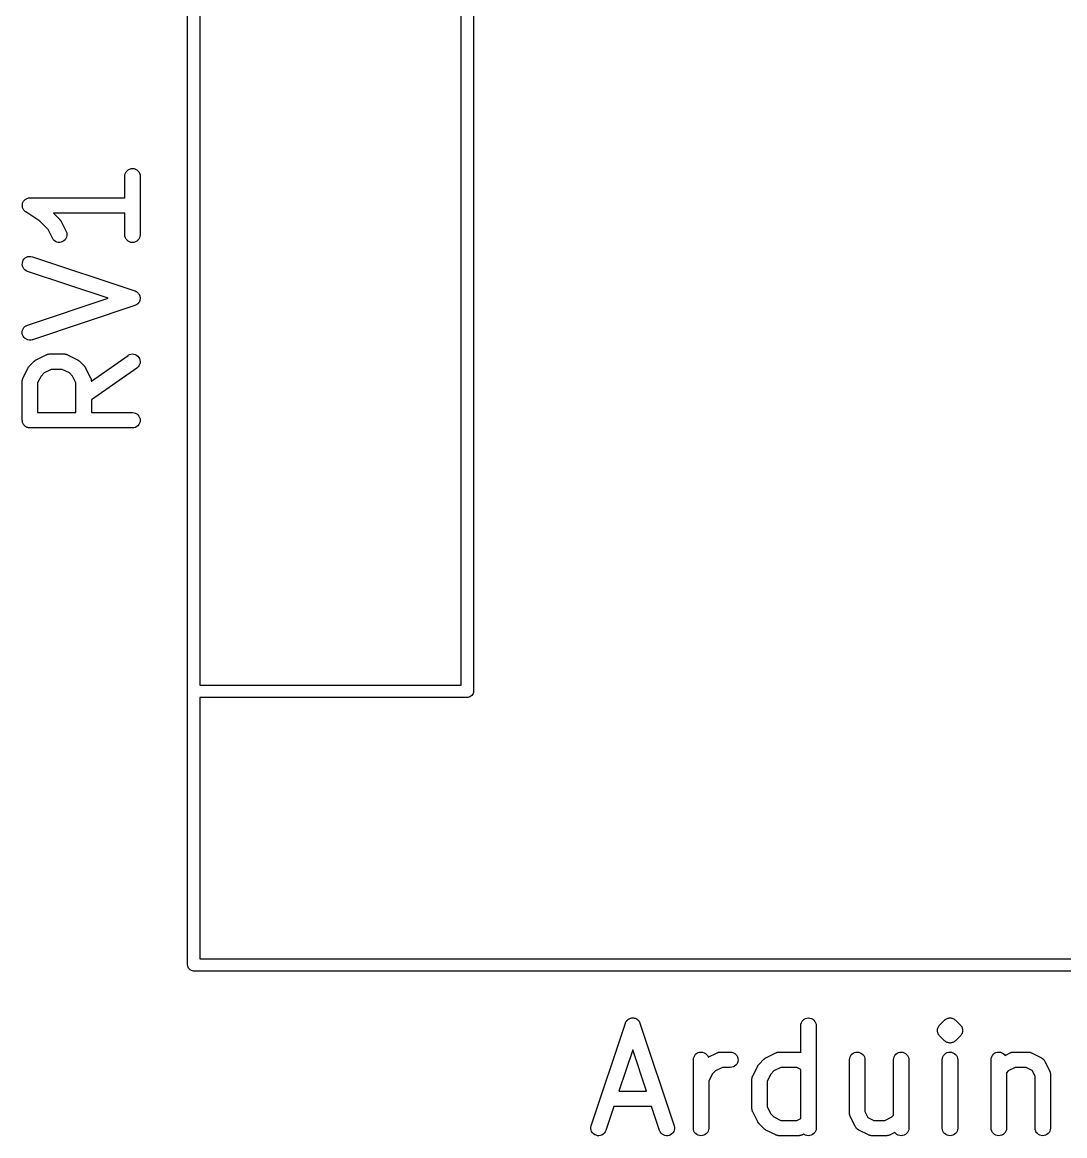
# Model space of a CAD drawing. Extents: x 62.9 to 160.2, y -123.1 to -39.2.
# Drawn here: x 97.26 to 107.43, y -118.64 to -107.77 of the extents above; entities that cross this region are included whole.
import ezdxf

# ---------------------------------------------------------------- set-up
doc = ezdxf.new("R2010")
doc.units = 0
doc.header["$MEASUREMENT"] = 0
doc.layers.add('BLACK', color=7, linetype='CONTINUOUS')

msp = doc.modelspace()

# ---------------------------------------------------------------- linework, layer by layer
at = {"layer": 'BLACK', "linetype": 'CONTINUOUS'}
for p, q in [((101.66, -76.2029), (101.66, -114.297)), ((98.99, -76.26), (98.99, -114.24)), ((101.54, -114.24), (101.54, -76.26)), ((98.87, -114.297), (98.87, -83.3631)), ((98.2574, -109.275), (98.259, -109.26)), ((98.2574, -109.276), (98.2574, -109.275)), ((98.2574, -109.486), (98.2574, -109.276)), ((98.259, -109.26), (98.2634, -109.246)), ((98.2634, -109.246), (98.2705, -109.233)), ((98.2705, -109.233), (98.2799, -109.222)), ((98.2799, -109.222), (98.2913, -109.213)), ((98.2913, -109.213), (98.3043, -109.206)), ((98.3043, -109.206), (98.3183, -109.202)), ((98.3183, -109.202), (98.3329, -109.201)), ((98.3329, -109.201), (98.3475, -109.202)), ((98.3475, -109.202), (98.3614, -109.207)), ((98.3614, -109.207), (98.3743, -109.214)), ((98.3743, -109.214), (98.3856, -109.223)), ((98.3856, -109.223), (98.3948, -109.234)), ((98.3948, -109.234), (98.4017, -109.247)), ((98.4017, -109.247), (98.406, -109.261)), ((98.406, -109.261), (98.4074, -109.276)), ((98.4074, -109.276), (98.4074, -109.847)), ((97.2854, -109.503), (97.2909, -109.499)), ((97.2909, -109.499), (97.2909, -109.499)), ((97.2909, -109.499), (97.291, -109.499)), ((97.291, -109.499), (97.2976, -109.495)), ((97.2976, -109.495), (97.3038, -109.492)), ((97.3038, -109.492), (97.3039, -109.492)), ((97.3039, -109.492), (97.3107, -109.49)), ((97.3039, -109.492), (97.3039, -109.492)), ((97.3107, -109.49), (97.3178, -109.488)), ((97.3178, -109.488), (97.3179, -109.488)), ((97.3179, -109.488), (97.3252, -109.487)), ((97.3179, -109.488), (97.3179, -109.488)), ((97.3252, -109.487), (97.3324, -109.486)), ((97.3324, -109.486), (98.2574, -109.486)), ((97.2574, -109.561), (97.2581, -109.554)), ((97.2581, -109.568), (97.2574, -109.561)), ((97.2574, -109.561), (97.2574, -109.561)), ((97.2574, -109.561), (97.2574, -109.561)), ((97.2581, -109.554), (97.2589, -109.546)), ((97.2587, -109.575), (97.2581, -109.568)), ((97.2608, -109.583), (97.2587, -109.575)), ((97.2587, -109.575), (97.2587, -109.575)), ((97.2587, -109.575), (97.2587, -109.575)), ((97.2589, -109.546), (97.2611, -109.539)), ((97.2589, -109.546), (97.2589, -109.546)), ((97.2589, -109.546), (97.2589, -109.546)), ((97.2628, -109.589), (97.2608, -109.583)), ((97.2611, -109.539), (97.2632, -109.532)), ((97.2628, -109.59), (97.2628, -109.589)), ((97.2628, -109.589), (97.2628, -109.589)), ((97.2661, -109.596), (97.2628, -109.59)), ((97.2632, -109.532), (97.2633, -109.532)), ((97.2633, -109.532), (97.2668, -109.526)), ((97.2633, -109.532), (97.2633, -109.532)), ((97.2696, -109.602), (97.2661, -109.596)), ((97.2668, -109.526), (97.2702, -109.519)), ((97.2742, -109.608), (97.2696, -109.602)), ((97.2696, -109.602), (97.2696, -109.602)), ((97.2696, -109.602), (97.2696, -109.602)), ((97.2702, -109.519), (97.2702, -109.519)), ((97.2702, -109.519), (97.2703, -109.519)), ((97.2703, -109.519), (97.2749, -109.514)), ((97.2787, -109.614), (97.2742, -109.608)), ((97.2749, -109.514), (97.2795, -109.508)), ((97.2795, -109.508), (97.2796, -109.508)), ((97.2796, -109.508), (97.2854, -109.503)), ((97.2796, -109.508), (97.2796, -109.508)), ((97.2788, -109.614), (97.2787, -109.614)), ((97.2845, -109.619), (97.2788, -109.614)), ((97.2788, -109.614), (97.2788, -109.614)), ((97.2899, -109.623), (97.2845, -109.619)), ((97.29, -109.623), (97.2899, -109.623)), ((97.2908, -109.624), (97.29, -109.623)), ((97.29, -109.623), (97.29, -109.623)), ((97.29, -109.623), (97.29, -109.623)), ((97.4275, -109.715), (97.2908, -109.624)), ((97.5088, -109.796), (97.4275, -109.715)), ((98.2574, -109.636), (97.5611, -109.636)), ((97.5611, -109.636), (97.6235, -109.699)), ((97.6235, -109.699), (97.6242, -109.7)), ((97.6242, -109.7), (97.6269, -109.703)), ((97.6269, -109.703), (97.6298, -109.706)), ((97.6298, -109.706), (97.6314, -109.709)), ((97.6314, -109.709), (97.6334, -109.711)), ((97.6334, -109.711), (97.6353, -109.715)), ((97.6353, -109.715), (97.6376, -109.718)), ((97.6376, -109.718), (97.6852, -109.814)), ((98.2574, -109.847), (98.2574, -109.636)), ((97.551, -109.881), (97.5088, -109.796)), ((97.6852, -109.814), (97.6856, -109.815)), ((97.6856, -109.815), (97.6907, -109.828)), ((97.5588, -109.893), (97.551, -109.881)), ((97.5689, -109.904), (97.5588, -109.893)), ((97.5808, -109.912), (97.5689, -109.904)), ((97.5941, -109.918), (97.5808, -109.912)), ((97.6084, -109.922), (97.5941, -109.918)), ((97.623, -109.922), (97.6084, -109.922)), ((97.6375, -109.92), (97.623, -109.922)), ((97.6512, -109.914), (97.6375, -109.92)), ((97.6636, -109.907), (97.6512, -109.914)), ((97.6743, -109.897), (97.6636, -109.907)), ((97.6829, -109.885), (97.6743, -109.897)), ((97.689, -109.872), (97.6829, -109.885)), ((97.6924, -109.857), (97.689, -109.872)), ((97.6907, -109.828), (97.693, -109.843)), ((97.693, -109.843), (97.6924, -109.857)), ((98.2588, -109.862), (98.2574, -109.847)), ((98.263, -109.876), (98.2588, -109.862)), ((98.2699, -109.889), (98.263, -109.876)), ((98.2792, -109.9), (98.2699, -109.889)), ((98.2904, -109.909), (98.2792, -109.9)), ((98.3033, -109.916), (98.2904, -109.909)), ((98.3173, -109.921), (98.3033, -109.916)), ((98.3319, -109.922), (98.3173, -109.921)), ((98.3464, -109.921), (98.3319, -109.922)), ((98.3605, -109.917), (98.3464, -109.921)), ((98.3734, -109.91), (98.3605, -109.917)), ((98.3849, -109.901), (98.3734, -109.91)), ((98.3943, -109.89), (98.3849, -109.901)), ((98.4013, -109.877), (98.3943, -109.89)), ((98.4057, -109.863), (98.4013, -109.877)), ((98.4074, -109.848), (98.4057, -109.863)), ((98.4074, -109.847), (98.4074, -109.848)), ((97.2575, -110.138), (97.258, -110.123)), ((97.2599, -110.152), (97.2575, -110.138)), ((97.258, -110.123), (97.2614, -110.109)), ((97.265, -110.166), (97.2599, -110.152)), ((97.2614, -110.109), (97.2675, -110.095)), ((97.2675, -110.095), (97.276, -110.083)), ((97.276, -110.083), (97.2867, -110.073)), ((97.2867, -110.073), (97.2991, -110.066)), ((97.2991, -110.066), (97.3128, -110.06)), ((97.3128, -110.06), (97.3272, -110.058)), ((97.3272, -110.058), (97.3418, -110.058)), ((97.3418, -110.058), (97.3561, -110.062)), ((97.3561, -110.062), (98.3561, -110.395)), ((97.2726, -110.178), (97.265, -110.166)), ((97.2826, -110.189), (97.2726, -110.178)), ((97.2944, -110.198), (97.2826, -110.189)), ((97.3077, -110.204), (97.2944, -110.198)), ((97.3087, -110.204), (97.3077, -110.204)), ((98.0952, -110.466), (97.3087, -110.204)), ((97.3087, -110.728), (98.0952, -110.466)), ((98.3561, -110.395), (98.3571, -110.395)), ((98.3571, -110.395), (98.3618, -110.398)), ((98.3618, -110.398), (98.3666, -110.399)), ((98.3666, -110.399), (98.3684, -110.401)), ((98.3684, -110.401), (98.3704, -110.402)), ((98.3704, -110.402), (98.3746, -110.405)), ((98.3746, -110.405), (98.3789, -110.407)), ((98.3789, -110.407), (98.3805, -110.409)), ((98.3805, -110.409), (98.3822, -110.41)), ((98.3822, -110.41), (98.3857, -110.414)), ((98.3857, -110.414), (98.3895, -110.418)), ((98.3895, -110.418), (98.3907, -110.419)), ((98.3907, -110.419), (98.3921, -110.421)), ((98.3921, -110.421), (98.3949, -110.425)), ((98.3949, -110.425), (98.3978, -110.43)), ((98.3978, -110.43), (98.3987, -110.432)), ((98.3987, -110.432), (98.3998, -110.433)), ((98.3998, -110.433), (98.4016, -110.438)), ((98.4016, -110.438), (98.4037, -110.443)), ((98.4037, -110.443), (98.4042, -110.445)), ((98.4042, -110.445), (98.4049, -110.447)), ((98.4049, -110.447), (98.4057, -110.452)), ((98.4067, -110.476), (98.4055, -110.481)), ((98.4057, -110.452), (98.4068, -110.457)), ((98.4068, -110.474), (98.4067, -110.476)), ((98.4068, -110.457), (98.4069, -110.459)), ((98.4072, -110.472), (98.4068, -110.474)), ((98.4069, -110.459), (98.4072, -110.462)), ((98.4072, -110.462), (98.407, -110.467)), ((98.407, -110.467), (98.4072, -110.472)), ((98.3561, -110.537), (97.3561, -110.871)), ((98.3608, -110.535), (98.3561, -110.537)), ((98.3657, -110.533), (98.3608, -110.535)), ((98.3675, -110.532), (98.3657, -110.533)), ((98.3695, -110.531), (98.3675, -110.532)), ((98.3737, -110.528), (98.3695, -110.531)), ((98.3781, -110.526), (98.3737, -110.528)), ((98.3797, -110.524), (98.3781, -110.526)), ((98.3814, -110.523), (98.3797, -110.524)), ((98.385, -110.519), (98.3814, -110.523)), ((98.3888, -110.516), (98.385, -110.519)), ((98.39, -110.514), (98.3888, -110.516)), ((98.3915, -110.512), (98.39, -110.514)), ((98.3943, -110.508), (98.3915, -110.512)), ((98.3973, -110.504), (98.3943, -110.508)), ((98.3982, -110.502), (98.3973, -110.504)), ((98.3993, -110.5), (98.3982, -110.502)), ((98.4012, -110.495), (98.3993, -110.5)), ((98.4034, -110.49), (98.4012, -110.495)), ((98.4039, -110.488), (98.4034, -110.49)), ((98.4046, -110.486), (98.4039, -110.488)), ((98.4055, -110.481), (98.4046, -110.486)), ((97.2576, -110.794), (97.2601, -110.779)), ((97.2579, -110.808), (97.2576, -110.794)), ((97.2601, -110.779), (97.2654, -110.766)), ((97.2654, -110.766), (97.2733, -110.753)), ((97.2733, -110.753), (97.2833, -110.743)), ((97.2833, -110.743), (97.2953, -110.734)), ((97.2953, -110.734), (97.3087, -110.728)), ((97.2611, -110.823), (97.2579, -110.808)), ((97.2669, -110.836), (97.2611, -110.823)), ((97.2753, -110.848), (97.2669, -110.836)), ((97.2858, -110.858), (97.2753, -110.848)), ((97.2981, -110.866), (97.2858, -110.858)), ((97.3118, -110.872), (97.2981, -110.866)), ((97.3261, -110.874), (97.3118, -110.872)), ((97.3408, -110.874), (97.3261, -110.874)), ((97.3551, -110.871), (97.3408, -110.874)), ((97.3561, -110.871), (97.3551, -110.871)), ((97.3941, -111.066), (97.4893, -111.018)), ((97.4893, -111.018), (97.4903, -111.018)), ((97.4903, -111.018), (97.4923, -111.017)), ((97.4923, -111.017), (97.4943, -111.016)), ((97.4943, -111.016), (97.4992, -111.014)), ((97.4992, -111.014), (97.504, -111.013)), ((97.504, -111.013), (97.5062, -111.012)), ((97.5062, -111.012), (97.5083, -111.012)), ((97.5083, -111.012), (97.5134, -111.011)), ((97.5134, -111.011), (97.5185, -111.01)), ((97.5185, -111.01), (97.5207, -111.01)), ((97.5207, -111.01), (97.5229, -111.01)), ((97.5229, -111.01), (97.6657, -111.01)), ((97.6657, -111.01), (97.6668, -111.01)), ((97.6668, -111.01), (97.669, -111.01)), ((97.669, -111.01), (97.6712, -111.01)), ((97.6712, -111.01), (97.6762, -111.011)), ((97.6762, -111.011), (97.6813, -111.012)), ((97.6813, -111.012), (97.6834, -111.013)), ((97.6834, -111.013), (97.6856, -111.013)), ((97.6856, -111.013), (97.6904, -111.015)), ((97.6904, -111.015), (97.6953, -111.016)), ((97.6953, -111.016), (97.6972, -111.017)), ((97.6972, -111.017), (97.6993, -111.018)), ((97.6993, -111.018), (97.7945, -111.066)), ((98.2902, -111.023), (98.3031, -111.016)), ((98.3031, -111.016), (98.3171, -111.012)), ((98.3171, -111.012), (98.3316, -111.01)), ((98.3316, -111.01), (98.3462, -111.012)), ((98.3462, -111.012), (98.3602, -111.016)), ((98.3602, -111.016), (98.3732, -111.022)), ((97.3243, -111.131), (97.327, -111.127)), ((97.327, -111.127), (97.3746, -111.08)), ((97.3746, -111.08), (97.3753, -111.079)), ((97.3753, -111.079), (97.3786, -111.076)), ((97.3786, -111.076), (97.3817, -111.074)), ((97.3817, -111.074), (97.3843, -111.072)), ((97.3843, -111.072), (97.3868, -111.07)), ((97.3868, -111.07), (97.3905, -111.068)), ((97.3905, -111.068), (97.3941, -111.066)), ((97.7945, -111.066), (97.7954, -111.066)), ((97.7954, -111.066), (97.799, -111.069)), ((97.799, -111.069), (97.8027, -111.071)), ((97.8027, -111.071), (97.8051, -111.073)), ((97.8051, -111.073), (97.8077, -111.074)), ((97.8077, -111.074), (97.8107, -111.077)), ((97.8107, -111.077), (97.814, -111.08)), ((97.814, -111.08), (97.8616, -111.127)), ((97.8616, -111.127), (97.8623, -111.128)), ((97.8623, -111.128), (97.865, -111.131)), ((97.9311, -111.275), (98.2894, -111.024)), ((98.2894, -111.024), (98.2902, -111.023)), ((98.3732, -111.022), (98.3847, -111.031)), ((98.3847, -111.031), (98.3941, -111.043)), ((98.3956, -111.126), (98.3865, -111.137)), ((98.3941, -111.043), (98.4012, -111.055)), ((98.4022, -111.113), (98.3956, -111.126)), ((98.4012, -111.055), (98.4057, -111.069)), ((98.4062, -111.099), (98.4022, -111.113)), ((98.4057, -111.069), (98.4074, -111.084)), ((98.4074, -111.084), (98.4062, -111.099)), ((97.2653, -111.242), (97.3129, -111.147)), ((97.3129, -111.147), (97.3134, -111.146)), ((97.3134, -111.146), (97.3157, -111.142)), ((97.3157, -111.142), (97.3177, -111.139)), ((97.3177, -111.139), (97.3197, -111.136)), ((97.3197, -111.136), (97.3214, -111.134)), ((97.3214, -111.134), (97.3243, -111.131)), ((97.4416, -111.225), (97.4074, -111.293)), ((97.472, -111.194), (97.4416, -111.225)), ((97.5406, -111.16), (97.472, -111.194)), ((97.648, -111.16), (97.5406, -111.16)), ((97.7165, -111.194), (97.648, -111.16)), ((97.7469, -111.225), (97.7165, -111.194)), ((97.7812, -111.293), (97.7469, -111.225)), ((97.865, -111.131), (97.8679, -111.135)), ((97.8679, -111.135), (97.8695, -111.137)), ((97.8695, -111.137), (97.8715, -111.14)), ((97.8715, -111.14), (97.8734, -111.143)), ((97.8734, -111.143), (97.8757, -111.147)), ((97.8757, -111.147), (97.9233, -111.242)), ((98.3754, -111.147), (97.9312, -111.458)), ((98.3865, -111.137), (98.3754, -111.147)), ((97.2574, -111.275), (97.2576, -111.272)), ((97.2574, -111.276), (97.2574, -111.275)), ((97.2574, -111.657), (97.2574, -111.276)), ((97.2576, -111.27), (97.2584, -111.265)), ((97.2576, -111.272), (97.2576, -111.27)), ((97.2584, -111.265), (97.259, -111.26)), ((97.259, -111.26), (97.2597, -111.258)), ((97.2597, -111.258), (97.2601, -111.256)), ((97.2601, -111.256), (97.2619, -111.251)), ((97.2619, -111.251), (97.2634, -111.246)), ((97.2634, -111.246), (97.2645, -111.244)), ((97.2645, -111.244), (97.2653, -111.242)), ((97.4074, -111.293), (97.4074, -111.582)), ((97.7812, -111.582), (97.7812, -111.293)), ((97.9233, -111.242), (97.9237, -111.243)), ((97.9237, -111.243), (97.9245, -111.245)), ((97.9245, -111.245), (97.9255, -111.247)), ((97.9255, -111.247), (97.927, -111.252)), ((97.927, -111.252), (97.9288, -111.257)), ((97.9288, -111.257), (97.9291, -111.259)), ((97.9291, -111.259), (97.9298, -111.261)), ((97.9298, -111.261), (97.9303, -111.266)), ((97.9303, -111.266), (97.9311, -111.271)), ((97.9311, -111.271), (97.931, -111.274)), ((97.931, -111.274), (97.9311, -111.275)), ((97.9312, -111.458), (97.9312, -111.582)), ((97.2581, -111.664), (97.2574, -111.657)), ((97.2587, -111.671), (97.2581, -111.664)), ((97.2588, -111.671), (97.2587, -111.671)), ((97.2608, -111.678), (97.2588, -111.671)), ((97.2588, -111.671), (97.2588, -111.671)), ((97.4074, -111.582), (97.7812, -111.582)), ((97.9312, -111.582), (98.3324, -111.582)), ((98.3324, -111.582), (98.3334, -111.582)), ((98.3334, -111.582), (98.348, -111.583)), ((98.348, -111.583), (98.3619, -111.588)), ((98.3619, -111.588), (98.3748, -111.595)), ((98.3748, -111.595), (98.386, -111.604)), ((98.386, -111.604), (98.3951, -111.616)), ((98.3951, -111.616), (98.4019, -111.629)), ((98.4058, -111.672), (98.4015, -111.686)), ((98.4019, -111.629), (98.4061, -111.643)), ((98.4074, -111.657), (98.4058, -111.672)), ((98.4061, -111.643), (98.4074, -111.657)), ((97.2628, -111.685), (97.2608, -111.678)), ((97.263, -111.685), (97.2628, -111.685)), ((97.2664, -111.691), (97.263, -111.685)), ((97.263, -111.685), (97.263, -111.685)), ((97.2696, -111.698), (97.2664, -111.691)), ((97.2698, -111.698), (97.2696, -111.698)), ((97.2699, -111.698), (97.2698, -111.698)), ((97.2744, -111.704), (97.2699, -111.698)), ((97.2788, -111.709), (97.2744, -111.704)), ((97.279, -111.709), (97.2788, -111.709)), ((97.2792, -111.71), (97.279, -111.709)), ((97.2846, -111.714), (97.2792, -111.71)), ((97.29, -111.719), (97.2846, -111.714)), ((97.2902, -111.719), (97.29, -111.719)), ((97.2904, -111.719), (97.2902, -111.719)), ((97.2966, -111.722), (97.2904, -111.719)), ((97.3028, -111.726), (97.2966, -111.722)), ((97.3031, -111.726), (97.3028, -111.726)), ((97.3033, -111.726), (97.3031, -111.726)), ((97.3101, -111.728), (97.3033, -111.726)), ((97.3168, -111.73), (97.3101, -111.728)), ((97.317, -111.73), (97.3168, -111.73)), ((97.3173, -111.73), (97.317, -111.73)), ((97.3243, -111.731), (97.3173, -111.73)), ((97.3313, -111.732), (97.3243, -111.731)), ((97.3318, -111.732), (97.3313, -111.732)), ((97.3319, -111.732), (97.3318, -111.732)), ((97.3324, -111.732), (97.3319, -111.732)), ((97.3319, -111.732), (97.3319, -111.732)), ((98.3324, -111.732), (97.3324, -111.732)), ((98.3469, -111.73), (98.3324, -111.732)), ((98.361, -111.726), (98.3469, -111.73)), ((98.3739, -111.719), (98.361, -111.726)), ((98.3852, -111.71), (98.3739, -111.719)), ((98.3946, -111.699), (98.3852, -111.71)), ((98.4015, -111.686), (98.3946, -111.699)), ((98.99, -114.24), (101.54, -114.24)), ((98.8697, -114.3), (98.87, -114.297)), ((98.87, -114.303), (98.8697, -114.3)), ((98.87, -116.967), (98.87, -114.303)), ((101.597, -114.36), (98.99, -114.36)), ((98.99, -114.36), (98.99, -116.91)), ((101.6, -114.36), (101.597, -114.36)), ((101.603, -114.36), (101.6, -114.36)), ((101.612, -114.359), (101.603, -114.36)), ((101.603, -114.36), (101.603, -114.36)), ((101.623, -114.356), (101.612, -114.359)), ((101.633, -114.35), (101.623, -114.356)), ((101.643, -114.343), (101.633, -114.35)), ((101.65, -114.333), (101.643, -114.343)), ((101.656, -114.323), (101.65, -114.333)), ((101.659, -114.312), (101.656, -114.323)), ((101.66, -114.3), (101.659, -114.312)), ((101.66, -114.297), (101.66, -114.3)), ((98.8697, -116.97), (98.87, -116.967)), ((98.8709, -116.982), (98.8697, -116.97)), ((98.8743, -116.993), (98.8709, -116.982)), ((98.8799, -117.003), (98.8743, -116.993)), ((98.99, -116.91), (116.91, -116.91)), ((98.8874, -117.013), (98.8799, -117.003)), ((98.8965, -117.02), (98.8874, -117.013)), ((98.9069, -117.026), (98.8965, -117.02)), ((98.9182, -117.029), (98.9069, -117.026)), ((98.9271, -117.03), (98.9182, -117.029)), ((98.93, -117.03), (98.9271, -117.03)), ((98.9271, -117.03), (98.9271, -117.03)), ((98.9329, -117.03), (98.93, -117.03)), ((116.967, -117.03), (98.9329, -117.03)), ((102.807, -118.539), (103.141, -117.539)), ((103.141, -117.538), (103.143, -117.533)), ((103.141, -117.539), (103.141, -117.538)), ((103.143, -117.533), (103.145, -117.528)), ((103.145, -117.528), (103.146, -117.526)), ((103.146, -117.526), (103.147, -117.524)), ((103.147, -117.524), (103.15, -117.52)), ((103.15, -117.52), (103.153, -117.516)), ((103.153, -117.516), (103.155, -117.514)), ((103.155, -117.514), (103.156, -117.513)), ((103.156, -117.513), (103.16, -117.509)), ((103.16, -117.509), (103.163, -117.505)), ((103.163, -117.505), (103.165, -117.504)), ((103.165, -117.504), (103.167, -117.503)), ((103.167, -117.503), (103.171, -117.5)), ((103.171, -117.5), (103.175, -117.497)), ((103.175, -117.497), (103.177, -117.496)), ((103.177, -117.496), (103.179, -117.495)), ((103.179, -117.495), (103.184, -117.493)), ((103.184, -117.493), (103.189, -117.491)), ((103.189, -117.491), (103.191, -117.491)), ((103.191, -117.491), (103.193, -117.49)), ((103.193, -117.49), (103.198, -117.489)), ((103.198, -117.489), (103.203, -117.488)), ((103.203, -117.488), (103.205, -117.488)), ((103.205, -117.488), (103.207, -117.488)), ((103.207, -117.488), (103.212, -117.488)), ((103.212, -117.488), (103.218, -117.488)), ((103.218, -117.488), (103.22, -117.488)), ((103.22, -117.488), (103.222, -117.488)), ((103.222, -117.488), (103.227, -117.489)), ((103.227, -117.489), (103.232, -117.49)), ((103.232, -117.49), (103.234, -117.491)), ((103.234, -117.491), (103.236, -117.491)), ((103.236, -117.491), (103.241, -117.494)), ((103.241, -117.494), (103.246, -117.495)), ((103.246, -117.495), (103.247, -117.497)), ((103.247, -117.497), (103.249, -117.497)), ((103.249, -117.497), (103.254, -117.5)), ((103.254, -117.5), (103.258, -117.503)), ((103.258, -117.503), (103.26, -117.505)), ((103.26, -117.505), (103.261, -117.506)), ((103.261, -117.506), (103.265, -117.51)), ((103.265, -117.51), (103.269, -117.513)), ((103.269, -117.513), (103.27, -117.515)), ((103.27, -117.515), (103.271, -117.517)), ((103.271, -117.517), (103.274, -117.521)), ((103.274, -117.521), (103.277, -117.525)), ((103.277, -117.525), (103.278, -117.527)), ((103.278, -117.527), (103.279, -117.529)), ((103.279, -117.529), (103.281, -117.534)), ((103.281, -117.534), (103.283, -117.539)), ((103.283, -117.539), (103.616, -118.539)), ((104.853, -117.547), (104.857, -117.533)), ((104.857, -117.533), (104.864, -117.52)), ((104.864, -117.52), (104.874, -117.509)), ((104.874, -117.509), (104.885, -117.5)), ((104.885, -117.5), (104.898, -117.493)), ((104.898, -117.493), (104.912, -117.489)), ((104.912, -117.489), (104.927, -117.487)), ((104.927, -117.487), (104.941, -117.489)), ((104.941, -117.489), (104.955, -117.493)), ((104.955, -117.493), (104.968, -117.5)), ((104.968, -117.5), (104.979, -117.51)), ((104.979, -117.51), (104.989, -117.521)), ((104.989, -117.521), (104.996, -117.534)), ((104.996, -117.534), (105, -117.548)), ((106.206, -117.557), (106.254, -117.509)), ((106.254, -117.509), (106.254, -117.509)), ((106.254, -117.509), (106.254, -117.509)), ((106.254, -117.509), (106.254, -117.509)), ((106.254, -117.509), (106.255, -117.509)), ((106.255, -117.509), (106.26, -117.504)), ((106.255, -117.509), (106.255, -117.509)), ((106.255, -117.509), (106.255, -117.509)), ((106.255, -117.509), (106.255, -117.509)), ((106.26, -117.504), (106.266, -117.5)), ((106.266, -117.499), (106.273, -117.496)), ((106.266, -117.5), (106.266, -117.499)), ((106.266, -117.5), (106.266, -117.5)), ((106.266, -117.5), (106.266, -117.5)), ((106.266, -117.5), (106.266, -117.5)), ((106.273, -117.496), (106.279, -117.493)), ((106.279, -117.493), (106.286, -117.491)), ((106.279, -117.493), (106.279, -117.493)), ((106.279, -117.493), (106.279, -117.493)), ((106.279, -117.493), (106.279, -117.493)), ((106.279, -117.493), (106.279, -117.493)), ((106.286, -117.491), (106.293, -117.489)), ((106.293, -117.489), (106.3, -117.488)), ((106.293, -117.489), (106.293, -117.489)), ((106.293, -117.489), (106.293, -117.489)), ((106.293, -117.489), (106.293, -117.489)), ((106.293, -117.489), (106.293, -117.489)), ((106.3, -117.488), (106.307, -117.487)), ((106.307, -117.487), (106.308, -117.487)), ((106.308, -117.487), (106.308, -117.487)), ((106.308, -117.487), (106.308, -117.487)), ((106.308, -117.487), (106.308, -117.487)), ((106.308, -117.487), (106.315, -117.488)), ((106.315, -117.488), (106.322, -117.489)), ((106.322, -117.489), (106.322, -117.489)), ((106.322, -117.489), (106.322, -117.489)), ((106.322, -117.489), (106.322, -117.489)), ((106.322, -117.489), (106.322, -117.489)), ((106.322, -117.489), (106.329, -117.491)), ((106.329, -117.491), (106.336, -117.493)), ((106.336, -117.493), (106.336, -117.493)), ((106.336, -117.493), (106.336, -117.493)), ((106.336, -117.493), (106.336, -117.493)), ((106.336, -117.493), (106.336, -117.493)), ((106.336, -117.493), (106.343, -117.497)), ((106.343, -117.497), (106.349, -117.5)), ((106.349, -117.5), (106.349, -117.5)), ((106.349, -117.5), (106.349, -117.5)), ((106.349, -117.5), (106.349, -117.5)), ((106.349, -117.5), (106.349, -117.5)), ((106.349, -117.5), (106.355, -117.505)), ((106.355, -117.505), (106.36, -117.509)), ((106.36, -117.509), (106.408, -117.557)), ((104.851, -117.561), (104.853, -117.547)), ((104.851, -117.562), (104.851, -117.561)), ((104.851, -117.824), (104.851, -117.562)), ((105, -117.548), (105.001, -117.562)), ((105.001, -117.562), (105.001, -118.562)), ((106.185, -117.602), (106.186, -117.595)), ((106.185, -117.609), (106.185, -117.602)), ((106.185, -117.61), (106.185, -117.609)), ((106.185, -117.609), (106.185, -117.609)), ((106.185, -117.617), (106.185, -117.61)), ((106.186, -117.624), (106.185, -117.617)), ((106.186, -117.595), (106.188, -117.588)), ((106.186, -117.595), (106.186, -117.595)), ((106.186, -117.595), (106.186, -117.595)), ((106.188, -117.631), (106.186, -117.624)), ((106.186, -117.624), (106.186, -117.624)), ((106.186, -117.624), (106.186, -117.624)), ((106.188, -117.588), (106.19, -117.581)), ((106.19, -117.638), (106.188, -117.631)), ((106.19, -117.581), (106.194, -117.574)), ((106.19, -117.581), (106.19, -117.581)), ((106.19, -117.581), (106.19, -117.581)), ((106.193, -117.645), (106.19, -117.638)), ((106.19, -117.638), (106.19, -117.638)), ((106.19, -117.638), (106.19, -117.638)), ((106.197, -117.651), (106.193, -117.645)), ((106.194, -117.574), (106.197, -117.568)), ((106.197, -117.568), (106.202, -117.562)), ((106.197, -117.568), (106.197, -117.568)), ((106.197, -117.568), (106.197, -117.568)), ((106.202, -117.562), (106.206, -117.557)), ((106.408, -117.557), (106.408, -117.557)), ((106.408, -117.557), (106.408, -117.557)), ((106.408, -117.557), (106.408, -117.557)), ((106.408, -117.557), (106.409, -117.558)), ((106.409, -117.558), (106.413, -117.563)), ((106.413, -117.563), (106.417, -117.569)), ((106.417, -117.569), (106.417, -117.569)), ((106.417, -117.569), (106.418, -117.569)), ((106.42, -117.646), (106.417, -117.652)), ((106.418, -117.569), (106.421, -117.575)), ((106.424, -117.639), (106.42, -117.646)), ((106.421, -117.575), (106.424, -117.582)), ((106.424, -117.582), (106.424, -117.582)), ((106.424, -117.582), (106.424, -117.582)), ((106.424, -117.582), (106.426, -117.589)), ((106.426, -117.632), (106.424, -117.639)), ((106.424, -117.639), (106.424, -117.639)), ((106.424, -117.639), (106.424, -117.639)), ((106.426, -117.589), (106.428, -117.596)), ((106.428, -117.625), (106.426, -117.632)), ((106.428, -117.596), (106.428, -117.596)), ((106.428, -117.596), (106.428, -117.596)), ((106.428, -117.596), (106.429, -117.603)), ((106.429, -117.618), (106.428, -117.625)), ((106.428, -117.625), (106.428, -117.625)), ((106.428, -117.625), (106.428, -117.625)), ((106.429, -117.603), (106.43, -117.61)), ((106.43, -117.611), (106.429, -117.618)), ((106.43, -117.61), (106.43, -117.611)), ((106.43, -117.611), (106.43, -117.611)), ((106.201, -117.657), (106.197, -117.651)), ((106.197, -117.651), (106.197, -117.651)), ((106.197, -117.651), (106.197, -117.651)), ((106.206, -117.662), (106.201, -117.657)), ((106.206, -117.663), (106.206, -117.662)), ((106.254, -117.711), (106.206, -117.663)), ((106.206, -117.663), (106.206, -117.663)), ((106.206, -117.663), (106.206, -117.663)), ((106.206, -117.663), (106.206, -117.663)), ((106.26, -117.715), (106.254, -117.711)), ((106.265, -117.72), (106.26, -117.715)), ((106.272, -117.723), (106.265, -117.72)), ((106.265, -117.72), (106.265, -117.72)), ((106.265, -117.72), (106.265, -117.72)), ((106.265, -117.72), (106.265, -117.72)), ((106.265, -117.72), (106.265, -117.72)), ((106.278, -117.727), (106.272, -117.723)), ((106.285, -117.729), (106.278, -117.727)), ((106.278, -117.727), (106.278, -117.727)), ((106.278, -117.727), (106.278, -117.727)), ((106.278, -117.727), (106.278, -117.727)), ((106.278, -117.727), (106.278, -117.727)), ((106.292, -117.731), (106.285, -117.729)), ((106.299, -117.732), (106.292, -117.731)), ((106.292, -117.731), (106.292, -117.731)), ((106.292, -117.731), (106.292, -117.731)), ((106.292, -117.731), (106.292, -117.731)), ((106.292, -117.731), (106.292, -117.731)), ((106.306, -117.733), (106.299, -117.732)), ((106.307, -117.733), (106.306, -117.733)), ((106.306, -117.733), (106.306, -117.733)), ((106.314, -117.732), (106.307, -117.733)), ((106.307, -117.733), (106.307, -117.733)), ((106.307, -117.733), (106.307, -117.733)), ((106.321, -117.731), (106.314, -117.732)), ((106.328, -117.729), (106.321, -117.731)), ((106.321, -117.731), (106.321, -117.731)), ((106.321, -117.731), (106.321, -117.731)), ((106.321, -117.731), (106.321, -117.731)), ((106.321, -117.731), (106.321, -117.731)), ((106.335, -117.727), (106.328, -117.729)), ((106.342, -117.724), (106.335, -117.727)), ((106.335, -117.727), (106.335, -117.727)), ((106.335, -117.727), (106.335, -117.727)), ((106.335, -117.727), (106.335, -117.727)), ((106.335, -117.727), (106.335, -117.727)), ((106.348, -117.721), (106.342, -117.724)), ((106.354, -117.716), (106.348, -117.72)), ((106.348, -117.72), (106.348, -117.72)), ((106.348, -117.72), (106.348, -117.72)), ((106.348, -117.72), (106.348, -117.72)), ((106.348, -117.72), (106.348, -117.721)), ((106.359, -117.711), (106.354, -117.716)), ((106.36, -117.711), (106.359, -117.711)), ((106.408, -117.663), (106.36, -117.711)), ((106.36, -117.711), (106.36, -117.711)), ((106.36, -117.711), (106.36, -117.711)), ((106.36, -117.711), (106.36, -117.711)), ((106.36, -117.711), (106.36, -117.711)), ((106.36, -117.711), (106.36, -117.711)), ((106.36, -117.711), (106.36, -117.711)), ((106.412, -117.658), (106.408, -117.663)), ((106.417, -117.652), (106.412, -117.658)), ((106.417, -117.652), (106.417, -117.652)), ((106.417, -117.652), (106.417, -117.652)), ((103.212, -117.8), (103.078, -118.202)), ((103.346, -118.202), (103.212, -117.8)), ((103.81, -117.866), (103.817, -117.853)), ((103.817, -117.853), (103.826, -117.842)), ((103.826, -117.842), (103.838, -117.833)), ((103.838, -117.833), (103.85, -117.826)), ((103.85, -117.826), (103.865, -117.822)), ((103.865, -117.822), (103.879, -117.821)), ((103.879, -117.821), (103.894, -117.822)), ((103.894, -117.822), (103.908, -117.827)), ((103.908, -117.827), (103.921, -117.834)), ((103.921, -117.834), (103.932, -117.843)), ((103.932, -117.843), (103.941, -117.854)), ((103.941, -117.854), (103.948, -117.867)), ((103.949, -117.872), (104.036, -117.829)), ((104.036, -117.828), (104.039, -117.827)), ((104.036, -117.829), (104.036, -117.828)), ((104.039, -117.827), (104.04, -117.826)), ((104.04, -117.826), (104.045, -117.825)), ((104.045, -117.825), (104.05, -117.823)), ((104.05, -117.823), (104.052, -117.823)), ((104.052, -117.823), (104.054, -117.822)), ((104.054, -117.822), (104.06, -117.822)), ((104.06, -117.822), (104.065, -117.821)), ((104.065, -117.821), (104.067, -117.821)), ((104.067, -117.821), (104.069, -117.821)), ((104.069, -117.821), (104.164, -117.821)), ((104.164, -117.821), (104.165, -117.821)), ((104.165, -117.821), (104.18, -117.822)), ((104.18, -117.822), (104.194, -117.827)), ((104.194, -117.827), (104.207, -117.834)), ((104.207, -117.834), (104.218, -117.843)), ((104.218, -117.843), (104.227, -117.855)), ((104.227, -117.855), (104.234, -117.868)), ((104.512, -117.876), (104.607, -117.829)), ((104.607, -117.829), (104.608, -117.828)), ((104.608, -117.828), (104.61, -117.827)), ((104.61, -117.827), (104.612, -117.826)), ((104.612, -117.826), (104.617, -117.825)), ((104.617, -117.825), (104.622, -117.823)), ((104.622, -117.823), (104.624, -117.823)), ((104.624, -117.823), (104.626, -117.822)), ((104.626, -117.822), (104.631, -117.822)), ((104.631, -117.822), (104.636, -117.821)), ((104.636, -117.821), (104.638, -117.821)), ((104.638, -117.821), (104.64, -117.821)), ((104.64, -117.821), (104.831, -117.821)), ((104.831, -117.821), (104.832, -117.821)), ((104.832, -117.821), (104.834, -117.821)), ((104.834, -117.821), (104.836, -117.821)), ((104.836, -117.821), (104.841, -117.822)), ((104.841, -117.822), (104.847, -117.822)), ((104.847, -117.822), (104.849, -117.823)), ((104.849, -117.823), (104.851, -117.823)), ((104.851, -117.823), (104.851, -117.824)), ((105.333, -117.866), (105.34, -117.853)), ((105.34, -117.853), (105.35, -117.842)), ((105.35, -117.842), (105.361, -117.833)), ((105.361, -117.833), (105.374, -117.826)), ((105.374, -117.826), (105.388, -117.822)), ((105.388, -117.822), (105.403, -117.821)), ((105.403, -117.821), (105.417, -117.822)), ((105.417, -117.822), (105.431, -117.827)), ((105.431, -117.827), (105.444, -117.834)), ((105.444, -117.834), (105.456, -117.843)), ((105.456, -117.843), (105.465, -117.854)), ((105.465, -117.854), (105.472, -117.867)), ((105.762, -117.866), (105.769, -117.853)), ((105.769, -117.853), (105.778, -117.842)), ((105.778, -117.842), (105.79, -117.833)), ((105.79, -117.833), (105.803, -117.826)), ((105.803, -117.826), (105.817, -117.822)), ((105.817, -117.822), (105.831, -117.821)), ((105.831, -117.821), (105.846, -117.822)), ((105.846, -117.822), (105.86, -117.827)), ((105.86, -117.827), (105.873, -117.834)), ((105.873, -117.834), (105.884, -117.843)), ((105.884, -117.843), (105.893, -117.854)), ((105.893, -117.854), (105.9, -117.867)), ((106.238, -117.866), (106.245, -117.853)), ((106.245, -117.853), (106.255, -117.842)), ((106.255, -117.842), (106.266, -117.833)), ((106.266, -117.833), (106.279, -117.826)), ((106.279, -117.826), (106.293, -117.822)), ((106.293, -117.822), (106.308, -117.821)), ((106.308, -117.821), (106.322, -117.822)), ((106.322, -117.822), (106.336, -117.827)), ((106.336, -117.827), (106.349, -117.834)), ((106.349, -117.834), (106.36, -117.843)), ((106.36, -117.843), (106.37, -117.854)), ((106.37, -117.854), (106.376, -117.867)), ((106.714, -117.866), (106.721, -117.853)), ((106.721, -117.853), (106.731, -117.842)), ((106.731, -117.842), (106.742, -117.833)), ((106.742, -117.833), (106.755, -117.826)), ((106.755, -117.826), (106.769, -117.822)), ((106.769, -117.822), (106.784, -117.821)), ((106.784, -117.821), (106.798, -117.822)), ((106.798, -117.822), (106.812, -117.827)), ((106.812, -117.827), (106.825, -117.834)), ((106.825, -117.834), (106.837, -117.843)), ((106.837, -117.843), (106.845, -117.853)), ((106.845, -117.853), (106.893, -117.829)), ((106.893, -117.829), (106.894, -117.828)), ((106.894, -117.828), (106.896, -117.827)), ((106.896, -117.827), (106.898, -117.826)), ((106.898, -117.826), (106.903, -117.825)), ((106.903, -117.825), (106.907, -117.823)), ((106.907, -117.823), (106.91, -117.823)), ((106.91, -117.823), (106.912, -117.822)), ((106.912, -117.822), (106.917, -117.822)), ((106.917, -117.822), (106.922, -117.821)), ((106.922, -117.821), (106.924, -117.821)), ((106.924, -117.821), (106.926, -117.821)), ((106.926, -117.821), (107.069, -117.821)), ((107.069, -117.821), (107.07, -117.821)), ((107.07, -117.821), (107.072, -117.821)), ((107.072, -117.821), (107.074, -117.821)), ((107.074, -117.821), (107.08, -117.822)), ((107.08, -117.822), (107.085, -117.822)), ((107.085, -117.822), (107.087, -117.823)), ((107.087, -117.823), (107.089, -117.823)), ((107.089, -117.823), (107.094, -117.825)), ((107.094, -117.825), (107.099, -117.827)), ((107.099, -117.827), (107.101, -117.828)), ((107.101, -117.828), (107.103, -117.829)), ((107.103, -117.829), (107.198, -117.876)), ((103.804, -117.895), (103.805, -117.88)), ((103.804, -117.896), (103.804, -117.895)), ((103.804, -118.562), (103.804, -117.896)), ((103.805, -117.88), (103.81, -117.866)), ((103.948, -117.867), (103.949, -117.872)), ((104.087, -117.971), (104.018, -118.005)), ((104.164, -117.971), (104.087, -117.971)), ((104.179, -117.969), (104.164, -117.971)), ((104.193, -117.965), (104.179, -117.969)), ((104.206, -117.958), (104.193, -117.965)), ((104.217, -117.949), (104.206, -117.958)), ((104.226, -117.938), (104.217, -117.949)), ((104.233, -117.925), (104.226, -117.938)), ((104.238, -117.911), (104.233, -117.925)), ((104.234, -117.868), (104.238, -117.882)), ((104.238, -117.882), (104.239, -117.896)), ((104.239, -117.896), (104.238, -117.911)), ((104.383, -118.053), (104.431, -117.957)), ((104.431, -117.956), (104.433, -117.953)), ((104.431, -117.957), (104.431, -117.956)), ((104.433, -117.953), (104.435, -117.949)), ((104.435, -117.949), (104.437, -117.947)), ((104.437, -117.947), (104.439, -117.944)), ((104.439, -117.944), (104.442, -117.941)), ((104.442, -117.941), (104.445, -117.938)), ((104.445, -117.938), (104.492, -117.89)), ((104.492, -117.89), (104.493, -117.89)), ((104.493, -117.89), (104.496, -117.887)), ((104.496, -117.887), (104.499, -117.884)), ((104.499, -117.884), (104.502, -117.882)), ((104.502, -117.882), (104.504, -117.88)), ((104.504, -117.88), (104.508, -117.878)), ((104.508, -117.878), (104.512, -117.876)), ((104.658, -117.971), (104.59, -118.005)), ((104.813, -117.971), (104.658, -117.971)), ((104.851, -117.99), (104.813, -117.971)), ((105.327, -117.895), (105.329, -117.88)), ((105.327, -117.896), (105.327, -117.895)), ((105.327, -118.42), (105.327, -117.896)), ((105.329, -117.88), (105.333, -117.866)), ((105.472, -117.867), (105.476, -117.881)), ((105.476, -117.881), (105.477, -117.896)), ((105.477, -117.896), (105.477, -118.402)), ((105.756, -117.895), (105.758, -117.88)), ((105.756, -117.896), (105.756, -117.895)), ((105.756, -118.436), (105.756, -117.896)), ((105.758, -117.88), (105.762, -117.866)), ((105.9, -117.867), (105.905, -117.881)), ((105.905, -117.881), (105.906, -117.896)), ((105.906, -117.896), (105.906, -118.562)), ((106.232, -117.895), (106.234, -117.88)), ((106.232, -117.896), (106.232, -117.895)), ((106.232, -118.562), (106.232, -117.896)), ((106.234, -117.88), (106.238, -117.866)), ((106.376, -117.867), (106.381, -117.881)), ((106.381, -117.881), (106.382, -117.896)), ((106.382, -117.896), (106.382, -118.562)), ((106.708, -117.895), (106.71, -117.88)), ((106.708, -117.896), (106.708, -117.895)), ((106.708, -118.562), (106.708, -117.896)), ((106.71, -117.88), (106.714, -117.866)), ((106.944, -117.971), (106.875, -118.005)), ((107.051, -117.971), (106.944, -117.971)), ((107.108, -117.999), (107.051, -117.971)), ((107.198, -117.876), (107.199, -117.877)), ((107.199, -117.877), (107.2, -117.878)), ((107.2, -117.878), (107.202, -117.878)), ((107.202, -117.878), (107.206, -117.882)), ((107.206, -117.882), (107.211, -117.885)), ((107.211, -117.885), (107.212, -117.886)), ((107.212, -117.886), (107.214, -117.887)), ((107.214, -117.887), (107.217, -117.891)), ((107.217, -117.891), (107.222, -117.895)), ((107.222, -117.895), (107.222, -117.896)), ((107.222, -117.896), (107.224, -117.897)), ((107.224, -117.897), (107.227, -117.902)), ((107.227, -117.902), (107.23, -117.907)), ((107.23, -117.907), (107.231, -117.908)), ((107.231, -117.908), (107.231, -117.91)), ((107.231, -117.91), (107.279, -118.005)), ((103.988, -118.035), (103.954, -118.104)), ((104.018, -118.005), (103.988, -118.035)), ((104.375, -118.081), (104.376, -118.076)), ((104.375, -118.083), (104.375, -118.081)), ((104.376, -118.076), (104.377, -118.071)), ((104.377, -118.068), (104.378, -118.066)), ((104.377, -118.071), (104.377, -118.068)), ((104.378, -118.066), (104.38, -118.062)), ((104.38, -118.062), (104.381, -118.057)), ((104.381, -118.057), (104.382, -118.055)), ((104.382, -118.055), (104.383, -118.053)), ((104.559, -118.035), (104.525, -118.104)), ((104.59, -118.005), (104.559, -118.035)), ((104.851, -118.468), (104.851, -117.99)), ((106.875, -118.005), (106.858, -118.022)), ((106.858, -118.022), (106.858, -118.562)), ((107.137, -118.056), (107.108, -117.999)), ((107.137, -118.562), (107.137, -118.056)), ((107.279, -118.005), (107.279, -118.006)), ((107.279, -118.006), (107.28, -118.008)), ((107.28, -118.008), (107.281, -118.01)), ((107.281, -118.01), (107.283, -118.015)), ((107.283, -118.015), (107.284, -118.02)), ((107.284, -118.02), (107.285, -118.022)), ((107.285, -118.022), (107.285, -118.024)), ((107.285, -118.024), (107.286, -118.029)), ((107.286, -118.029), (107.287, -118.034)), ((107.287, -118.034), (107.287, -118.036)), ((107.287, -118.036), (107.287, -118.039)), ((107.287, -118.039), (107.287, -118.562)), ((103.954, -118.104), (103.954, -118.562)), ((104.375, -118.085), (104.375, -118.083)), ((104.375, -118.086), (104.375, -118.085)), ((104.375, -118.372), (104.375, -118.086)), ((104.525, -118.104), (104.525, -118.354)), ((103.078, -118.202), (103.346, -118.202)), ((103.028, -118.352), (102.95, -118.586)), ((103.396, -118.352), (103.028, -118.352)), ((103.474, -118.586), (103.396, -118.352)), ((104.375, -118.374), (104.375, -118.372)), ((104.375, -118.376), (104.375, -118.374)), ((104.376, -118.381), (104.375, -118.376)), ((104.376, -118.386), (104.376, -118.381)), ((104.377, -118.389), (104.376, -118.386)), ((104.377, -118.391), (104.377, -118.389)), ((104.379, -118.396), (104.377, -118.391)), ((104.381, -118.4), (104.379, -118.396)), ((104.382, -118.402), (104.381, -118.4)), ((104.382, -118.405), (104.382, -118.402)), ((104.383, -118.405), (104.382, -118.405)), ((104.431, -118.501), (104.383, -118.405)), ((104.525, -118.354), (104.559, -118.423)), ((105.477, -118.402), (105.506, -118.459)), ((104.433, -118.504), (104.431, -118.501)), ((104.435, -118.508), (104.433, -118.504)), ((104.437, -118.51), (104.435, -118.508)), ((104.438, -118.513), (104.437, -118.51)), ((104.441, -118.516), (104.438, -118.513)), ((104.444, -118.519), (104.441, -118.516)), ((104.559, -118.423), (104.59, -118.453)), ((104.59, -118.453), (104.658, -118.487)), ((104.658, -118.487), (104.813, -118.487)), ((104.813, -118.487), (104.851, -118.468)), ((105.328, -118.422), (105.327, -118.42)), ((105.328, -118.424), (105.328, -118.422)), ((105.328, -118.429), (105.328, -118.424)), ((105.329, -118.434), (105.328, -118.429)), ((105.329, -118.436), (105.329, -118.434)), ((105.33, -118.438), (105.329, -118.436)), ((105.332, -118.443), (105.33, -118.438)), ((105.333, -118.448), (105.332, -118.443)), ((105.334, -118.45), (105.333, -118.448)), ((105.335, -118.452), (105.334, -118.45)), ((105.335, -118.453), (105.335, -118.452)), ((105.383, -118.548), (105.335, -118.453)), ((105.506, -118.459), (105.563, -118.487)), ((105.563, -118.487), (105.67, -118.487)), ((105.67, -118.487), (105.739, -118.453)), ((105.739, -118.453), (105.756, -118.436)), ((102.804, -118.553), (102.807, -118.539)), ((102.804, -118.568), (102.804, -118.553)), ((102.806, -118.582), (102.804, -118.568)), ((102.811, -118.596), (102.806, -118.582)), ((102.819, -118.608), (102.811, -118.596)), ((102.829, -118.619), (102.819, -118.608)), ((102.841, -118.627), (102.829, -118.619)), ((102.924, -118.622), (102.911, -118.63)), ((102.935, -118.612), (102.924, -118.622)), ((102.943, -118.6), (102.935, -118.612)), ((102.949, -118.587), (102.943, -118.6)), ((102.95, -118.586), (102.949, -118.587)), ((103.48, -118.599), (103.474, -118.586)), ((103.488, -118.611), (103.48, -118.599)), ((103.499, -118.622), (103.488, -118.611)), ((103.511, -118.629), (103.499, -118.622)), ((103.594, -118.619), (103.582, -118.628)), ((103.604, -118.609), (103.594, -118.619)), ((103.612, -118.597), (103.604, -118.609)), ((103.617, -118.583), (103.612, -118.597)), ((103.616, -118.539), (103.617, -118.54)), ((103.617, -118.54), (103.62, -118.554)), ((103.62, -118.569), (103.617, -118.583)), ((103.62, -118.554), (103.62, -118.569)), ((103.805, -118.577), (103.804, -118.562)), ((103.809, -118.591), (103.805, -118.577)), ((103.816, -118.604), (103.809, -118.591)), ((103.825, -118.615), (103.816, -118.604)), ((103.837, -118.625), (103.825, -118.615)), ((103.85, -118.632), (103.837, -118.625)), ((103.92, -118.625), (103.907, -118.632)), ((103.931, -118.616), (103.92, -118.625)), ((103.94, -118.605), (103.931, -118.616)), ((103.948, -118.592), (103.94, -118.605)), ((103.952, -118.578), (103.948, -118.592)), ((103.954, -118.563), (103.952, -118.578)), ((103.954, -118.562), (103.954, -118.563)), ((104.445, -118.52), (104.444, -118.519)), ((104.492, -118.568), (104.445, -118.52)), ((104.495, -118.57), (104.492, -118.568)), ((104.498, -118.573), (104.495, -118.57)), ((104.501, -118.575), (104.498, -118.573)), ((104.504, -118.577), (104.501, -118.575)), ((104.507, -118.579), (104.504, -118.577)), ((104.511, -118.581), (104.507, -118.579)), ((104.512, -118.582), (104.511, -118.581)), ((104.607, -118.629), (104.512, -118.582)), ((104.881, -118.621), (104.864, -118.629)), ((104.884, -118.625), (104.881, -118.621)), ((104.897, -118.632), (104.884, -118.625)), ((104.967, -118.625), (104.954, -118.632)), ((104.979, -118.616), (104.967, -118.625)), ((104.988, -118.605), (104.979, -118.616)), ((104.995, -118.592), (104.988, -118.605)), ((105, -118.578), (104.995, -118.592)), ((105.001, -118.563), (105, -118.578)), ((105.001, -118.562), (105.001, -118.563)), ((105.384, -118.55), (105.383, -118.548)), ((105.384, -118.551), (105.384, -118.55)), ((105.388, -118.556), (105.384, -118.551)), ((105.391, -118.561), (105.388, -118.556)), ((105.392, -118.562), (105.391, -118.561)), ((105.393, -118.563), (105.392, -118.562)), ((105.397, -118.567), (105.393, -118.563)), ((105.401, -118.571), (105.397, -118.567)), ((105.402, -118.572), (105.401, -118.571)), ((105.403, -118.573), (105.402, -118.572)), ((105.408, -118.577), (105.403, -118.573)), ((105.413, -118.58), (105.408, -118.577)), ((105.414, -118.58), (105.413, -118.58)), ((105.416, -118.581), (105.414, -118.58)), ((105.416, -118.582), (105.416, -118.581)), ((105.512, -118.629), (105.416, -118.582)), ((105.77, -118.605), (105.722, -118.629)), ((105.778, -118.615), (105.77, -118.605)), ((105.789, -118.625), (105.778, -118.615)), ((105.802, -118.632), (105.789, -118.625)), ((105.872, -118.625), (105.859, -118.632)), ((105.883, -118.616), (105.872, -118.625)), ((105.893, -118.605), (105.883, -118.616)), ((105.9, -118.592), (105.893, -118.605)), ((105.904, -118.578), (105.9, -118.592)), ((105.906, -118.563), (105.904, -118.578)), ((105.906, -118.562), (105.906, -118.563)), ((106.234, -118.577), (106.232, -118.562)), ((106.238, -118.591), (106.234, -118.577)), ((106.245, -118.604), (106.238, -118.591)), ((106.254, -118.615), (106.245, -118.604)), ((106.265, -118.625), (106.254, -118.615)), ((106.278, -118.632), (106.265, -118.625)), ((106.348, -118.625), (106.335, -118.632)), ((106.36, -118.616), (106.348, -118.625)), ((106.369, -118.605), (106.36, -118.616)), ((106.376, -118.592), (106.369, -118.605)), ((106.381, -118.578), (106.376, -118.592)), ((106.382, -118.563), (106.381, -118.578)), ((106.382, -118.562), (106.382, -118.563)), ((106.71, -118.577), (106.708, -118.562)), ((106.714, -118.591), (106.71, -118.577)), ((106.721, -118.604), (106.714, -118.591)), ((106.73, -118.615), (106.721, -118.604)), ((106.741, -118.625), (106.73, -118.615)), ((106.754, -118.632), (106.741, -118.625)), ((106.824, -118.625), (106.811, -118.632)), ((106.836, -118.616), (106.824, -118.625)), ((106.845, -118.605), (106.836, -118.616)), ((106.852, -118.592), (106.845, -118.605)), ((106.857, -118.578), (106.852, -118.592)), ((106.858, -118.563), (106.857, -118.578)), ((106.858, -118.562), (106.858, -118.563)), ((107.138, -118.577), (107.137, -118.562)), ((107.143, -118.591), (107.138, -118.577)), ((107.149, -118.604), (107.143, -118.591)), ((107.159, -118.615), (107.149, -118.604)), ((107.17, -118.625), (107.159, -118.615)), ((107.183, -118.632), (107.17, -118.625)), ((107.253, -118.625), (107.24, -118.632)), ((107.264, -118.616), (107.253, -118.625)), ((107.274, -118.605), (107.264, -118.616)), ((107.281, -118.592), (107.274, -118.605)), ((107.285, -118.578), (107.281, -118.592)), ((107.287, -118.563), (107.285, -118.578)), ((107.287, -118.562), (107.287, -118.563)), ((102.854, -118.633), (102.841, -118.627)), ((102.869, -118.637), (102.854, -118.633)), ((102.883, -118.637), (102.869, -118.637)), ((102.898, -118.635), (102.883, -118.637)), ((102.911, -118.63), (102.898, -118.635)), ((103.525, -118.635), (103.511, -118.629)), ((103.54, -118.637), (103.525, -118.635)), ((103.554, -118.637), (103.54, -118.637)), ((103.568, -118.634), (103.554, -118.637)), ((103.582, -118.628), (103.568, -118.634)), ((103.863, -118.636), (103.85, -118.632)), ((103.878, -118.637), (103.863, -118.636)), ((103.893, -118.636), (103.878, -118.637)), ((103.907, -118.632), (103.893, -118.636)), ((104.609, -118.63), (104.607, -118.629)), ((104.611, -118.631), (104.609, -118.63)), ((104.616, -118.633), (104.611, -118.631)), ((104.621, -118.635), (104.616, -118.633)), ((104.623, -118.635), (104.621, -118.635)), ((104.625, -118.636), (104.623, -118.635)), ((104.63, -118.636), (104.625, -118.636)), ((104.635, -118.637), (104.63, -118.636)), ((104.637, -118.637), (104.635, -118.637)), ((104.639, -118.637), (104.637, -118.637)), ((104.64, -118.637), (104.639, -118.637)), ((104.831, -118.637), (104.64, -118.637)), ((104.833, -118.637), (104.831, -118.637)), ((104.835, -118.637), (104.833, -118.637)), ((104.84, -118.636), (104.835, -118.637)), ((104.846, -118.636), (104.84, -118.636)), ((104.848, -118.635), (104.846, -118.636)), ((104.85, -118.635), (104.848, -118.635)), ((104.855, -118.633), (104.85, -118.635)), ((104.86, -118.632), (104.855, -118.633)), ((104.861, -118.631), (104.86, -118.632)), ((104.864, -118.63), (104.861, -118.631)), ((104.864, -118.629), (104.864, -118.63)), ((104.911, -118.636), (104.897, -118.632)), ((104.926, -118.637), (104.911, -118.636)), ((104.94, -118.636), (104.926, -118.637)), ((104.954, -118.632), (104.94, -118.636)), ((105.514, -118.63), (105.512, -118.629)), ((105.516, -118.631), (105.514, -118.63)), ((105.521, -118.633), (105.516, -118.631)), ((105.525, -118.635), (105.521, -118.633)), ((105.528, -118.635), (105.525, -118.635)), ((105.53, -118.636), (105.528, -118.635)), ((105.535, -118.636), (105.53, -118.636)), ((105.54, -118.637), (105.535, -118.636)), ((105.542, -118.637), (105.54, -118.637)), ((105.544, -118.637), (105.542, -118.637)), ((105.545, -118.637), (105.544, -118.637)), ((105.688, -118.637), (105.545, -118.637)), ((105.69, -118.637), (105.688, -118.637)), ((105.692, -118.637), (105.69, -118.637)), ((105.698, -118.636), (105.692, -118.637)), ((105.703, -118.636), (105.698, -118.636)), ((105.705, -118.635), (105.703, -118.636)), ((105.707, -118.635), (105.705, -118.635)), ((105.712, -118.633), (105.707, -118.635)), ((105.717, -118.632), (105.712, -118.633)), ((105.719, -118.631), (105.717, -118.632)), ((105.721, -118.63), (105.719, -118.631)), ((105.722, -118.629), (105.721, -118.63)), ((105.816, -118.636), (105.802, -118.632)), ((105.83, -118.637), (105.816, -118.636)), ((105.845, -118.636), (105.83, -118.637)), ((105.859, -118.632), (105.845, -118.636)), ((106.292, -118.636), (106.278, -118.632)), ((106.307, -118.637), (106.292, -118.636)), ((106.321, -118.636), (106.307, -118.637)), ((106.335, -118.632), (106.321, -118.636)), ((106.768, -118.636), (106.754, -118.632)), ((106.783, -118.637), (106.768, -118.636)), ((106.797, -118.636), (106.783, -118.637)), ((106.811, -118.632), (106.797, -118.636)), ((107.197, -118.636), (107.183, -118.632)), ((107.211, -118.637), (107.197, -118.636)), ((107.226, -118.636), (107.211, -118.637)), ((107.24, -118.632), (107.226, -118.636))]:
    msp.add_line(p, q, dxfattribs=at)

doc.saveas('drawing.dxf')
